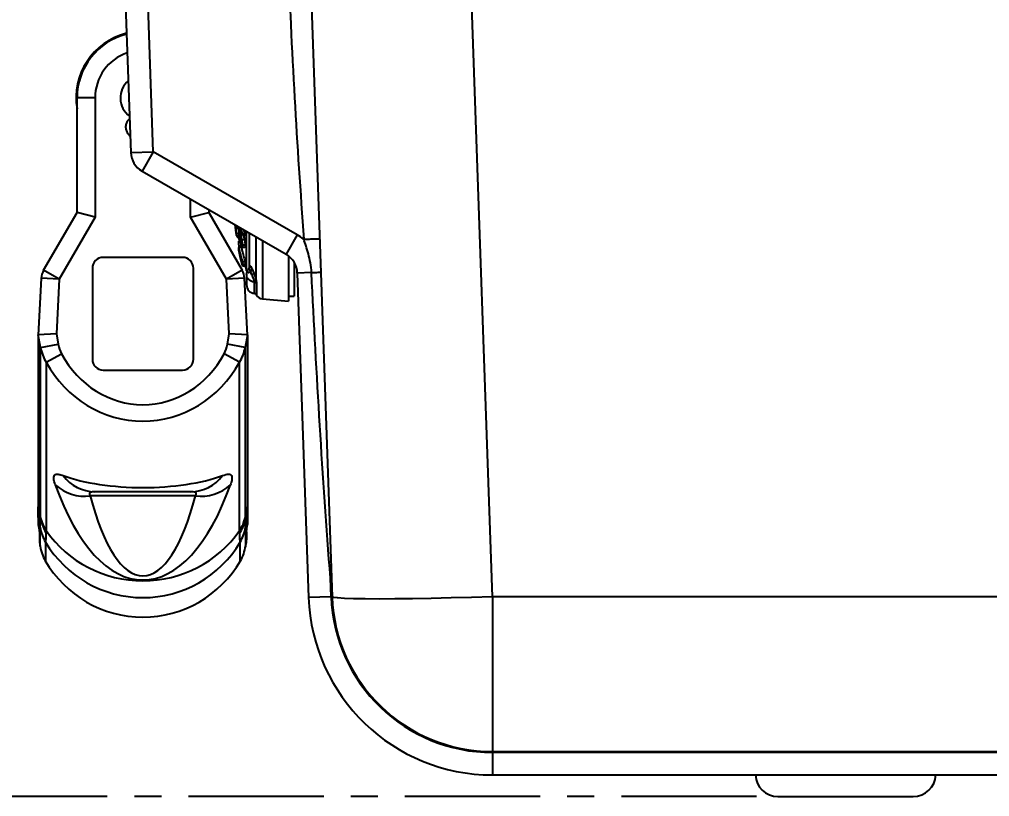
# Model space of a CAD drawing. Header units: millimetres. Extents: x 12 to 854, y 4 to 555.
# Drawn here: x 381.68 to 427.22, y 232.83 to 269.33 of the extents above; entities that cross this region are included whole.
import ezdxf

# ---------------------------------------------------------------- set-up
doc = ezdxf.new("R2010")
doc.units = ezdxf.units.MM
doc.linetypes.add('CENTER', pattern=[10.16, 6.35, -1.27, 1.27, -1.27])
doc.layers.add('DEFAULT_1', color=7, linetype='CENTER')
doc.styles.add('SLDTEXTSTYLE2', font='TXT', dxfattribs={"width": 0.75})
doc.dimstyles.new('SLDDIMSTYLE3', dxfattribs={"dimtxt": 6.614583, "dimasz": 3.556, "dimexe": 0, "dimexo": 0.0625, "dimgap": 1.653646, "dimtad": 0, "dimtih": 1, "dimtoh": 1, "dimdec": 0, "dimlfac": 3, "dimrnd": 1e-09, "dimzin": 12, "dimdsep": 46, "dimtxsty": 'SLDTEXTSTYLE2', "dimblk1": 'CLOSED', "dimblk2": 'CLOSED', "dimsah": 1, "dimcen": 0.09, "dimadec": 0, "dimazin": 3, "dimtfac": 1, "dimtdec": 0, "dimtofl": 0, "dimtmove": 0, "dimatfit": 3, "dimldrblk": 'CLOSED', "dimfxl": 1, "dimfrac": 2, "dimtolj": 1, "dimtzin": 12, "dimarcsym": 0})

# ---------------------------------------------------------------- blocks, each defined once
blk = doc.blocks.new('_Closed')
at = {"color": 0, "linetype": 'ByBlock', "lineweight": -2}
for p, q in [((-1, 0.166667), (0, 0)), ((-1, 0.166667), (-1, -0.166667)), ((0, 0), (-1, -0.166667)), ((0, 0), (-1, 0))]:
    blk.add_line(p, q, dxfattribs=at)
blk = doc.blocks.new('_D_1')
at = {"layer": 'DEFAULT_1'}
for p, q in [((402.149, 296.592), (345.88, 296.592)), ((346.88, 296.592), (346.88, 276.771)), ((340.773, 266.611), (338.761, 266.611)), ((338.761, 266.611), (338.761, 256.101)), ((352.986, 266.611), (354.998, 266.611)), ((354.998, 266.611), (354.998, 256.101)), ((338.761, 256.101), (340.773, 256.101)), ((354.998, 256.101), (352.986, 256.101)), ((346.88, 232.829), (346.88, 254.76)), ((416.289, 232.829), (345.88, 232.829))]:
    blk.add_line(p, q, dxfattribs=at)
at = {"layer": 'DEFAULT_1', "xscale": 3.556, "yscale": 3.556}
for p, rotation in [((346.88, 296.592), 90), ((346.88, 232.829), 270)]:
    blk.add_blockref('_Closed', p, dxfattribs=dict(at, rotation=rotation))
at = {"layer": 'DEFAULT_1', "char_height": 6.6146, "attachment_point": 1, "style": 'SLDTEXTSTYLE2'}
for s, insert in [('191', (339.548, 276.479)), ('7.5', (340.773, 264.627))]:
    blk.add_mtext(s, dxfattribs=dict(at, insert=insert))

msp = doc.modelspace()

# ---------------------------------------------------------------- linework, layer by layer
at = {"color": 7, "linetype": 'Continuous', "lineweight": 25}
for p, q in [((386.451, 276.229), (386.911, 263.083)), ((387.968, 263.12), (387.547, 275.18)), ((403.891, 242.218), (402.868, 271.498)), ((395.341, 271.399), (396.36, 242.218)), ((385.235, 265.646), (384.388, 265.646)), ((384.388, 260.27), (384.388, 265.646)), ((385.235, 265.646), (385.235, 260.043)), ((386.8, 263.939), (386.884, 263.846)), ((386.911, 263.083), (387.968, 263.12)), ((387.968, 263.12), (387.439, 262.203)), ((394.728, 259.217), (387.968, 263.12)), ((387.439, 262.203), (394.199, 258.3)), ((382.82, 257.554), (384.388, 260.27)), ((385.235, 260.043), (383.553, 257.131)), ((385.235, 260.043), (384.388, 260.27)), ((389.722, 260.043), (390.569, 260.27)), ((391.403, 257.131), (389.722, 260.043)), ((390.569, 260.396), (390.569, 260.27)), ((390.569, 260.27), (392.136, 257.554)), ((391.978, 259.55), (392.01, 259.348)), ((391.979, 259.582), (391.979, 259.548)), ((392.089, 259.342), (391.991, 259.342)), ((392.038, 259.188), (391.993, 259.188)), ((392.126, 259.256), (392.039, 259.256)), ((392.287, 259.255), (392.155, 259.255)), ((392.291, 259.184), (392.158, 259.184)), ((392.35, 257.524), (392.35, 259.368)), ((392.463, 259.303), (392.463, 257.603)), ((394.728, 259.217), (394.199, 258.3)), ((392.041, 258.86), (391.963, 258.86)), ((392.031, 258.903), (391.972, 258.903)), ((392.116, 258.907), (392.041, 258.907)), ((392.124, 258.854), (392.042, 258.854)), ((392.07, 258.875), (392.07, 258.615)), ((392.131, 258.74), (392.1, 258.74)), ((392.25, 258.977), (392.119, 258.977)), ((392.285, 258.726), (392.153, 258.726)), ((392.07, 258.624), (391.965, 258.624)), ((392.103, 258.615), (391.972, 258.615)), ((392.002, 258.468), (391.975, 258.468)), ((392.003, 258.461), (391.977, 258.461)), ((391.982, 258.426), (391.978, 258.426)), ((392.011, 258.301), (392.007, 258.301)), ((392.138, 258.631), (392.269, 258.631)), ((394.319, 258.22), (394.319, 256.101)), ((389.341, 258.153), (385.616, 258.153)), ((392.039, 258.185), (392.036, 258.185)), ((392.072, 258.052), (392.069, 258.052)), ((392.107, 257.91), (392.114, 257.886)), ((392.109, 257.91), (392.107, 257.91)), ((392.278, 257.954), (392.146, 257.954)), ((392.28, 257.777), (392.148, 257.777)), ((392.293, 257.827), (392.161, 257.827)), ((392.164, 257.792), (392.296, 257.792)), ((394.573, 257.935), (394.573, 256.333)), ((383.553, 257.131), (382.82, 257.554)), ((385.108, 257.645), (385.108, 253.369)), ((389.849, 253.369), (389.849, 257.645)), ((392.136, 257.554), (391.403, 257.131)), ((392.149, 257.757), (392.149, 257.756)), ((392.281, 257.757), (392.149, 257.757)), ((392.149, 257.755), (392.281, 257.755)), ((392.343, 257.36), (392.343, 256.874)), ((392.35, 257.524), (392.463, 257.415)), ((392.591, 257.339), (392.525, 257.496)), ((392.608, 257.595), (392.683, 257.416)), ((395.395, 257.444), (394.728, 257.421)), ((394.728, 257.421), (395.26, 242.18)), ((382.708, 257.175), (382.568, 254.504)), ((382.708, 257.175), (382.708, 257.175)), ((383.553, 257.131), (383.419, 254.568)), ((391.537, 254.568), (391.403, 257.131)), ((392.248, 257.175), (392.249, 257.175)), ((392.389, 254.504), (392.249, 257.175)), ((393.088, 256.209), (394.319, 256.101)), ((394.319, 256.333), (394.573, 256.333)), ((382.568, 254.495), (382.568, 246.439)), ((383.419, 254.568), (382.571, 254.516)), ((382.675, 253.927), (382.571, 254.516)), ((383.419, 254.568), (383.506, 254.074)), ((391.45, 254.074), (391.537, 254.568)), ((392.385, 254.516), (391.537, 254.568)), ((392.385, 254.516), (392.281, 253.927)), ((392.389, 254.495), (392.389, 246.439)), ((382.675, 253.927), (383.506, 254.074)), ((382.675, 245.938), (382.675, 253.927)), ((392.281, 253.927), (391.45, 254.074)), ((392.281, 253.927), (392.281, 245.938)), ((382.936, 253.23), (383.663, 253.623)), ((382.936, 253.23), (382.936, 245.321)), ((392.02, 253.23), (391.294, 253.623)), ((392.02, 245.321), (392.02, 253.23)), ((385.616, 252.861), (389.341, 252.861)), ((389.946, 246.95), (385.011, 246.95)), ((389.726, 247.146), (385.231, 247.146)), ((382.674, 245.835), (382.568, 246.439)), ((392.283, 245.835), (392.389, 246.439)), ((382.655, 245.479), (382.568, 245.973)), ((382.568, 245.973), (382.568, 245.604)), ((382.674, 245.835), (382.675, 245.938)), ((392.281, 245.938), (392.283, 245.835)), ((392.302, 245.479), (392.389, 245.973)), ((392.389, 245.973), (392.389, 245.604)), ((382.674, 245.835), (382.674, 245.835)), ((382.933, 245.199), (382.674, 245.835)), ((382.936, 245.321), (382.933, 245.199)), ((392.024, 245.199), (392.02, 245.321)), ((392.336, 245.268), (392.336, 244.897)), ((382.62, 244.774), (382.655, 244.575)), ((382.913, 244.783), (382.913, 244.78)), ((392.044, 244.78), (392.043, 244.783)), ((392.301, 244.575), (392.336, 244.774)), ((396.318, 242.217), (396.287, 243.088)), ((396.318, 242.217), (395.26, 242.18)), ((498.421, 242.218), (403.891, 242.218)), ((403.891, 242.218), (403.891, 234.946)), ((403.891, 234.946), (498.421, 234.946)), ((498.421, 234.904), (403.891, 234.904)), ((403.891, 234.904), (403.891, 233.845)), ((403.891, 233.845), (498.421, 233.845)), ((417.289, 232.829), (423.639, 232.829))]:
    msp.add_line(p, q, dxfattribs=at)
at = {"color": 8, "linetype": 'Continuous', "lineweight": 25}
for p, q in [((389.722, 260.043), (389.722, 260.885)), ((391.797, 259.687), (391.797, 259.679)), ((391.87, 259.189), (391.87, 259.645)), ((391.984, 259.481), (391.984, 259.296)), ((392.464, 259.302), (392.464, 257.593)), ((392.073, 258.854), (392.073, 258.615)), ((392.802, 257.049), (392.802, 259.107)), ((393.088, 258.942), (393.088, 256.209)), ((392.081, 258.161), (392.07, 258.161)), ((392.487, 257.659), (392.487, 257.732)), ((383.553, 257.131), (382.708, 257.175)), ((392.249, 257.175), (391.403, 257.131)), ((392.72, 256.453), (392.72, 256.99)), ((392.818, 256.931), (392.818, 256.387))]:
    msp.add_line(p, q, dxfattribs=at)
at = {"color": 7, "linetype": 'Continuous', "lineweight": 25, "flags": 128}
for points in [[(391.795, 259.688), (391.795, 259.688), (391.797, 259.679)], [(396.287, 243.088), (396.328, 242.601), (396.36, 242.218)], [(403.891, 242.218), (402.908, 242.186), (401.943, 242.159), (401.011, 242.138), (400.128, 242.122), (399.309, 242.113), (398.569, 242.11), (397.919, 242.113), (397.372, 242.122), (396.936, 242.138), (396.618, 242.159), (396.425, 242.186), (396.36, 242.218)]]:
    msp.add_lwpolyline(points, dxfattribs=at)
at = {"color": 8, "linetype": 'Continuous', "lineweight": 25, "flags": 128}
msp.add_lwpolyline([(382.654, 244.597), (382.654, 244.608), (382.654, 244.762), (382.654, 245.052), (382.655, 245.479), (382.655, 245.479), (382.655, 245.479)], dxfattribs=at)
at = {"color": 7, "linetype": 'Continuous', "lineweight": 25}
for centre, radius, start, end in [((387.478, 265.646), 3.133, 104.102, 189.43), ((387.478, 265.646), 3.09, 104.2704, 180), ((387.478, 265.646), 1.058, 130.358, 233.642), ((387.968, 263.12), 1.058, 182, 240), ((405.062, 261.413), 13.378, 187.4457, 189.5667), ((391.995, 259.21), 0.127, 189.5667, 265), ((391.943, 259.537), 0.0369, 16.3808, 76.9869), ((405.137, 261.413), 13.289, 188.0667, 188.9623), ((397.626, 261.691), 6.015, 200.6276, 204.632), ((397.653, 261.763), 6.044, 201.4415, 204.524), ((402.408, 259.765), 10.266, 182.8478, 183.2432), ((397.775, 261.784), 6.043, 202.6642, 204.7415), ((402.435, 259.765), 10.161, 182.8772, 183.2767), ((393.67, 257.384), 2.117, 50.0762, 60), ((398.023, 259.026), 5.983, 181.1368, 181.6465), ((400.894, 259.51), 8.828, 185.0065, 185.4274), ((393.224, 258.629), 1.259, 180.2107, 187.3097), ((404.189, 261.478), 12.547, 193.1895, 196.3079), ((394.683, 258.799), 2.717, 183.8964, 184.6532), ((404.178, 261.455), 12.537, 193.2599, 194.5352), ((392.042, 258.446), 0.0671, 166.9599, 171.7747), ((404.847, 261.32), 13.186, 192.5446, 193.9157), ((404.848, 261.31), 13.183, 192.4782, 195.545), ((402.162, 260.713), 10.437, 192.6562, 193.3573), ((394.753, 258.556), 2.722, 185.2162, 186.862), ((394.769, 258.487), 2.719, 185.3769, 186.8862), ((404.195, 261.459), 12.555, 194.895, 196.0172), ((404.199, 261.478), 12.43, 193.3174, 196.4672), ((393.67, 257.384), 1.058, 2, 60), ((385.616, 257.645), 0.508, 90, 180), ((389.341, 257.645), 0.508, 0, 90), ((405.062, 261.413), 13.421, 193.8559, 194.0538), ((392.111, 258.144), 0.0634, 175.6188, 182.73), ((405.062, 261.413), 13.421, 194.1793, 194.5499), ((392.132, 258.066), 0.0642, 176.68, 192.5003), ((404.851, 261.321), 13.19, 194.2694, 195.255), ((392.19, 257.85), 0.0646, 179.5126, 194.0536), ((394.827, 258.273), 2.714, 185.8775, 187.6643), ((405.062, 261.413), 13.421, 195.4661, 195.8096), ((394.843, 258.203), 2.708, 185.2769, 187.9949), ((392.211, 257.772), 0.0638, 175.4725, 193.3361), ((394.948, 258.204), 2.681, 185.3311, 188.0767), ((392.343, 257.772), 0.0632, 175.4272, 193.472), ((383.551, 257.132), 0.844, 150.0017, 177.0685), ((391.405, 257.132), 0.844, 2.9315, 29.9983), ((405.062, 261.413), 13.294, 195.9648, 197.0111), ((392.391, 257.696), 0.102, 359.3178, 20.4265), ((392.483, 257.615), 0.127, 289.1952, 350.6436), ((392.55, 257.483), 0.149, 285.9142, 333.4827), ((392.767, 256.874), 0.423, 180, 263.6643), ((392.724, 256.967), 0.113, 46.4674, 101.2957), ((392.71, 256.863), 0.128, 32.2313, 85.4279), ((392.706, 256.327), 0.127, 28.0338, 83.6643), ((393.117, 256.546), 0.339, 208.0338, 265), ((385.616, 253.369), 0.508, 180, 270), ((389.341, 253.369), 0.508, 270, 0), ((385.251, 249.041), 1.895, 216.7206, 269.3869), ((389.705, 249.041), 1.895, 270.6131, 323.2794), ((384.766, 249.047), 2.112, 228.5045, 276.672), ((390.191, 249.047), 2.112, 263.328, 311.4955), ((384.448, 246.323), 1.814, 192.275, 213.5415), ((390.508, 246.323), 1.814, 326.4585, 347.725), ((384.728, 245.851), 2.106, 190.0797, 210.4594), ((384.727, 245.847), 2.104, 190.0757, 210.4685), ((390.41, 246.227), 1.913, 327.48, 348.1674), ((390.228, 245.851), 2.106, 329.5402, 349.9205), ((390.23, 245.847), 2.104, 329.5315, 349.9243), ((387.478, 248.517), 5.554, 215.1361, 324.8639), ((384.739, 244.949), 2.117, 189.5747, 209.6882), ((387.478, 247.476), 5.3, 210.534, 329.4662), ((390.218, 244.949), 2.117, 330.3063, 350.4346), ((387.478, 246.554), 5.292, 210.0906, 329.907), ((403.891, 242.481), 8.636, 182, 270), ((403.891, 242.481), 7.578, 182, 270), ((403.891, 242.481), 7.535, 182, 270), ((417.289, 233.888), 1.058, 182.2924, 270), ((423.639, 233.888), 1.058, 270, 357.7076)]:
    msp.add_arc(centre, radius, start, end, dxfattribs=at)
at = {"color": 8, "linetype": 'Continuous', "lineweight": 25}
msp.add_arc((387.478, 265.646), 2.244, 109.021, 180, dxfattribs=at)
at = {"color": 7, "linetype": 'Continuous', "lineweight": 25}
for centre, major_axis, ratio, start_param, end_param in [((383.222, 250.807), (-0.651, 3.709), 0.018208, 6.281132, 6.386601), ((391.735, 250.807), (0.651, 3.709), 0.018208, 6.179769, 6.285239), ((384.753, 254.342), (0, 2.169), 0.976038, 1.763588, 2.109524), ((384.753, 254.342), (0, 1.401), 0.906308, 1.763588, 2.109524), ((390.204, 254.342), (0, 1.401), 0.906308, 4.173661, 4.519597), ((390.204, 254.342), (0, 2.169), 0.976038, 4.173661, 4.519597), ((387.478, 256.139), (0, 5.672), 0.932969, 2.109524, 4.173661), ((387.478, 256.139), (0, 4.905), 0.906308, 2.109524, 4.173661), ((387.478, 249.263), (5.292, 0), 0.362523, 3.925891, 5.498887), ((387.478, 255.04), (0, 12.036), 0.439666, 2.251553, 4.031632), ((387.478, 253.317), (0, 10.117), 0.313819, 2.251553, 4.031632)]:
    msp.add_ellipse(centre, major_axis=major_axis, ratio=ratio, start_param=start_param, end_param=end_param, dxfattribs=at)
at = {"color": 8, "linetype": 'Continuous', "lineweight": 25}
for points, knots in [([(394.266, 272.503), (394.367, 270.219), (394.565, 265.717), (394.876, 261.221), (395.028, 259.007)], [0, 0, 0, 0, 0.507446, 1, 1, 1, 1]), ([(392.72, 256.99), (392.701, 256.993), (392.635, 257.002), (392.528, 257.045), (392.423, 257.132), (392.355, 257.242), (392.348, 257.323), (392.345, 257.361)], [0, 0, 0, 0, 0.0951269, 0.3262072, 0.5573146, 0.7884755, 1, 1, 1, 1]), ([(392.525, 257.496), (392.515, 257.529), (392.498, 257.584), (392.478, 257.632), (392.466, 257.648), (392.464, 257.64), (392.464, 257.639)], [0, 0, 0, 0, 0.4025345, 0.6767793, 0.9524916, 1, 1, 1, 1]), ([(392.302, 245.479), (392.302, 245.479), (392.302, 245.299), (392.302, 244.994), (392.302, 244.706), (392.302, 244.577), (392.302, 244.593), (392.302, 244.597)], [0, 0, 0, 0, 0.000001, 0.299004, 0.598008, 0.897203, 1, 1, 1, 1]), ([(382.913, 244.78), (382.913, 244.528), (382.912, 244.087), (382.912, 243.871), (382.912, 243.9), (382.912, 243.908)], [0, 0, 0, 0, 0.49701, 0.871997, 1, 1, 1, 1]), ([(392.044, 243.908), (392.044, 243.908), (392.044, 243.907), (392.044, 244.181), (392.044, 244.58), (392.044, 244.78)], [0, 0, 0, 0, 0.246985, 0.623492, 1, 1, 1, 1])]:
    msp.add_open_spline(points, degree=3, knots=knots, dxfattribs=at)
at = {"color": 7, "linetype": 'Continuous', "lineweight": 25}
for points, knots in [([(386.826, 264.646), (386.788, 264.603), (386.713, 264.516), (386.664, 264.347), (386.67, 264.174), (386.723, 264.034), (386.779, 263.964), (386.8, 263.939)], [0, 0, 0, 0, 0.218922, 0.437845, 0.656768, 0.875694, 1, 1, 1, 1]), ([(391.984, 259.481), (391.972, 259.501), (391.954, 259.531), (391.952, 259.562), (391.952, 259.573)], [0, 0, 0, 0, 0.651575, 1, 1, 1, 1]), ([(391.975, 259.244), (391.974, 259.27), (391.974, 259.315), (391.984, 259.344), (391.997, 259.343), (392.016, 259.314), (392.031, 259.277), (392.039, 259.256)], [0, 0, 0, 0, 0.246985, 0.421312, 0.595705, 0.768058, 1, 1, 1, 1]), ([(392.042, 258.854), (392.029, 258.907), (392.007, 258.99), (391.985, 259.116), (391.977, 259.194), (391.975, 259.232), (391.975, 259.244)], [0, 0, 0, 0, 0.416384, 0.654693, 0.89356, 1, 1, 1, 1]), ([(392.04, 259.198), (392.032, 259.216), (392.02, 259.246), (392.006, 259.263), (391.997, 259.256), (391.992, 259.23), (391.992, 259.202), (391.993, 259.188)], [0, 0, 0, 0, 0.278042, 0.460964, 0.644552, 0.822375, 1, 1, 1, 1]), ([(391.993, 259.188), (391.994, 259.168), (391.996, 259.128), (392.007, 259.054), (392.022, 258.977), (392.035, 258.932), (392.041, 258.907)], [0, 0, 0, 0, 0.241315, 0.483694, 0.726435, 1, 1, 1, 1]), ([(392.039, 259.256), (392.053, 259.218), (392.073, 259.16), (392.1, 259.06), (392.112, 259.005), (392.119, 258.977)], [0, 0, 0, 0, 0.492608, 0.740954, 1, 1, 1, 1]), ([(392.097, 259.002), (392.088, 259.039), (392.074, 259.094), (392.055, 259.157), (392.045, 259.184), (392.04, 259.198)], [0, 0, 0, 0, 0.492811, 0.743684, 1, 1, 1, 1]), ([(392.194, 259.184), (392.2, 259.168), (392.213, 259.132), (392.232, 259.06), (392.244, 259.005), (392.25, 258.977)], [0, 0, 0, 0, 0.284464, 0.634687, 1, 1, 1, 1]), ([(391.972, 258.901), (391.97, 258.9), (391.964, 258.896), (391.963, 258.872), (391.963, 258.86)], [0, 0, 0, 0, 0.493218, 1, 1, 1, 1]), ([(391.963, 258.86), (391.964, 258.835), (391.965, 258.799), (391.975, 258.73), (391.984, 258.676), (391.992, 258.642), (391.996, 258.624)], [0, 0, 0, 0, 0.445096, 0.649063, 0.816543, 1, 1, 1, 1]), ([(392.131, 258.778), (392.13, 258.801), (392.127, 258.847), (392.114, 258.928), (392.102, 258.979), (392.097, 259.002)], [0, 0, 0, 0, 0.350018, 0.703097, 1, 1, 1, 1]), ([(392.1, 258.74), (392.106, 258.73), (392.116, 258.714), (392.127, 258.716), (392.132, 258.736), (392.131, 258.763), (392.131, 258.778)], [0, 0, 0, 0, 0.3350336, 0.540957, 0.7475646, 1, 1, 1, 1]), ([(392.129, 258.636), (392.123, 258.643), (392.116, 258.653), (392.108, 258.67), (392.106, 258.675)], [0, 0, 0, 0, 0.733594, 1, 1, 1, 1]), ([(392.119, 258.977), (392.123, 258.955), (392.134, 258.899), (392.148, 258.808), (392.151, 258.753), (392.153, 258.726)], [0, 0, 0, 0, 0.249698, 0.634928, 1, 1, 1, 1]), ([(392.153, 258.726), (392.153, 258.699), (392.154, 258.655), (392.146, 258.63), (392.139, 258.633), (392.138, 258.634)], [0, 0, 0, 0, 0.535235, 0.875316, 1, 1, 1, 1]), ([(392.25, 258.977), (392.255, 258.955), (392.266, 258.899), (392.28, 258.808), (392.283, 258.753), (392.285, 258.726)], [0, 0, 0, 0, 0.24965, 0.634868, 1, 1, 1, 1]), ([(392.285, 258.726), (392.285, 258.699), (392.286, 258.655), (392.278, 258.63), (392.271, 258.633), (392.269, 258.634)], [0, 0, 0, 0, 0.535195, 0.875191, 1, 1, 1, 1]), ([(395.028, 259.007), (395.116, 259.01), (395.211, 259.013), (395.394, 259.02), (395.482, 259.023), (395.627, 259.028), (395.684, 259.03), (395.757, 259.033), (395.773, 259.033), (395.773, 259.033)], [0, 0, 0, 0, 0.25, 0.25, 0.5, 0.5, 0.75, 0.75, 1, 1, 1, 1]), ([(395.395, 257.444), (395.387, 257.598), (395.37, 257.752), (395.318, 258.047), (395.285, 258.187), (395.177, 258.581), (395.097, 258.806), (395.028, 259.007)], [0, 0, 0, 0, 0.25, 0.25, 0.5, 0.5, 1, 1, 1, 1]), ([(392.007, 258.301), (392.012, 258.281), (392.019, 258.251), (392.029, 258.212), (392.033, 258.194), (392.036, 258.185)], [0, 0, 0, 0, 0.497801, 0.748434, 1, 1, 1, 1]), ([(392.062, 258.157), (392.06, 258.17), (392.056, 258.191), (392.052, 258.214), (392.051, 258.225), (392.05, 258.23)], [0, 0, 0, 0, 0.496962, 0.748044, 1, 1, 1, 1]), ([(392.036, 258.185), (392.039, 258.172), (392.045, 258.148), (392.048, 258.138), (392.048, 258.14), (392.048, 258.141)], [0, 0, 0, 0, 0.3781889, 0.6680348, 1, 1, 1, 1]), ([(392.13, 257.885), (392.121, 257.918), (392.103, 257.978), (392.08, 258.069), (392.068, 258.126), (392.063, 258.15), (392.062, 258.157)], [0, 0, 0, 0, 0.347325, 0.644763, 0.902143, 1, 1, 1, 1]), ([(392.069, 258.052), (392.071, 258.046), (392.073, 258.037), (392.083, 258.001), (392.093, 257.963), (392.102, 257.931), (392.106, 257.913), (392.107, 257.91)], [0, 0, 0, 0, 0.361459, 0.562322, 0.764035, 0.955201, 1, 1, 1, 1]), ([(392.07, 258.161), (392.072, 258.144), (392.075, 258.119), (392.086, 258.066), (392.098, 258.016), (392.111, 257.966), (392.119, 257.937), (392.123, 257.924)], [0, 0, 0, 0, 0.339836, 0.51522, 0.691408, 0.857637, 1, 1, 1, 1]), ([(392.123, 257.924), (392.126, 257.914), (392.131, 257.897), (392.137, 257.881), (392.14, 257.874), (392.142, 257.876), (392.14, 257.893), (392.138, 257.906), (392.138, 257.911)], [0, 0, 0, 0, 0.1771865, 0.2979148, 0.4187922, 0.5388941, 0.8464109, 1, 1, 1, 1]), ([(392.125, 257.843), (392.125, 257.842), (392.127, 257.836), (392.127, 257.835), (392.128, 257.834)], [0, 0, 0, 0, 0.225181, 1, 1, 1, 1]), ([(392.159, 257.8), (392.156, 257.808), (392.149, 257.824), (392.139, 257.857), (392.132, 257.879), (392.13, 257.885)], [0, 0, 0, 0, 0.4117947, 0.8346652, 1, 1, 1, 1]), ([(392.161, 257.827), (392.162, 257.817), (392.164, 257.802), (392.165, 257.789), (392.164, 257.792), (392.164, 257.792)], [0, 0, 0, 0, 0.599663, 0.98576, 1, 1, 1, 1]), ([(392.293, 257.827), (392.295, 257.817), (392.297, 257.802), (392.298, 257.789), (392.296, 257.792), (392.296, 257.792)], [0, 0, 0, 0, 0.599655, 0.985512, 1, 1, 1, 1]), ([(392.487, 257.732), (392.489, 257.746), (392.491, 257.774), (392.511, 257.77), (392.542, 257.731), (392.576, 257.667), (392.599, 257.615), (392.608, 257.595)], [0, 0, 0, 0, 0.205574, 0.410977, 0.620907, 0.847176, 1, 1, 1, 1]), ([(392.463, 257.64), (392.462, 257.64), (392.422, 257.612), (392.377, 257.523), (392.337, 257.424), (392.346, 257.369), (392.347, 257.361)], [0, 0, 0, 0, 0.006271, 0.469965, 0.922099, 1, 1, 1, 1]), ([(392.345, 257.361), (392.345, 257.365), (392.341, 257.38), (392.347, 257.394), (392.351, 257.406)], [0, 0, 0, 0, 0.235398, 1, 1, 1, 1]), ([(392.494, 257.697), (392.494, 257.698), (392.494, 257.699), (392.493, 257.692), (392.487, 257.675), (392.477, 257.653), (392.464, 257.644), (392.461, 257.642)], [0, 0, 0, 0, 0.055307, 0.319075, 0.572885, 0.895698, 1, 1, 1, 1]), ([(392.702, 257.078), (392.701, 257.083), (392.693, 257.109), (392.675, 257.163), (392.638, 257.249), (392.608, 257.306), (392.591, 257.339)], [0, 0, 0, 0, 0.062362, 0.319774, 0.595585, 1, 1, 1, 1]), ([(392.683, 257.416), (392.706, 257.358), (392.742, 257.262), (392.782, 257.132), (392.796, 257.072), (392.802, 257.049)], [0, 0, 0, 0, 0.482423, 0.798085, 1, 1, 1, 1]), ([(395.395, 257.444), (395.454, 257.446), (395.513, 257.448), (395.621, 257.452), (395.67, 257.454), (395.749, 257.456), (395.779, 257.457), (395.818, 257.459), (395.828, 257.459), (395.828, 257.459)], [0, 0, 0, 0, 0.25, 0.25, 0.5, 0.5, 0.75, 0.75, 1, 1, 1, 1]), ([(396.287, 243.088), (396.092, 245.479), (395.931, 247.872), (395.641, 252.657), (395.513, 255.05), (395.395, 257.444)], [0, 0, 0, 0, 0.5, 0.5, 1, 1, 1, 1]), ([(392.72, 256.99), (392.719, 257.004), (392.716, 257.027), (392.706, 257.062), (392.702, 257.078)], [0, 0, 0, 0, 0.567652, 1, 1, 1, 1]), ([(392.802, 257.049), (392.808, 257.014), (392.817, 256.969), (392.818, 256.938), (392.818, 256.931)], [0, 0, 0, 0, 0.752088, 1, 1, 1, 1]), ([(383.366, 247.465), (383.333, 247.582), (383.284, 247.753), (383.311, 247.932), (383.4, 247.984), (383.561, 247.966), (383.666, 247.93), (383.732, 247.908)], [0, 0, 0, 0, 0.270136, 0.39522, 0.697853, 0.811968, 1, 1, 1, 1]), ([(391.224, 247.908), (391.321, 247.939), (391.471, 247.987), (391.613, 247.961), (391.668, 247.862), (391.657, 247.68), (391.614, 247.541), (391.59, 247.465)], [0, 0, 0, 0, 0.28454, 0.439342, 0.686514, 0.8297, 1, 1, 1, 1]), ([(385.231, 247.146), (385.192, 247.146), (385.111, 247.144), (385.021, 247.124), (384.97, 247.084), (384.964, 247.024), (384.995, 246.974), (385.011, 246.95)], [0, 0, 0, 0, 0.206198, 0.425104, 0.622038, 0.812034, 1, 1, 1, 1]), ([(389.946, 246.95), (389.96, 246.971), (389.991, 247.019), (389.989, 247.077), (389.943, 247.121), (389.854, 247.144), (389.767, 247.145), (389.726, 247.146)], [0, 0, 0, 0, 0.164334, 0.367653, 0.53791, 0.780475, 1, 1, 1, 1]), ([(382.568, 246.439), (382.568, 246.323), (382.568, 246.091), (382.568, 246.012), (382.568, 245.973)], [0, 0, 0, 0, 0.499979, 1, 1, 1, 1]), ([(382.568, 245.973), (382.568, 246.012), (382.568, 246.091), (382.568, 246.323), (382.568, 246.439)], [0, 0, 0, 0, 0.499979, 1, 1, 1, 1]), ([(382.568, 245.604), (382.576, 245.554), (382.595, 245.437), (382.616, 245.309), (382.619, 245.281), (382.62, 245.268)], [0, 0, 0, 0, 0.276151, 0.638025, 1, 1, 1, 1]), ([(382.655, 245.482), (382.656, 245.498), (382.657, 245.53), (382.662, 245.64), (382.668, 245.754), (382.674, 245.835), (382.674, 245.835)], [0, 0, 0, 0, 0.282663, 0.565319, 0.999989, 1, 1, 1, 1]), ([(382.655, 245.479), (382.655, 245.479), (382.655, 245.48), (382.655, 245.481), (382.655, 245.482)], [0, 0, 0, 0, 0.000429, 1, 1, 1, 1]), ([(392.283, 245.835), (392.283, 245.835), (392.289, 245.741), (392.293, 245.662), (392.296, 245.603), (392.296, 245.603)], [0, 0, 0, 0, 0.0000229, 0.9999771, 1, 1, 1, 1]), ([(392.296, 245.603), (392.296, 245.603), (392.296, 245.603), (392.296, 245.602), (392.296, 245.602), (392.296, 245.602)], [0, 0, 0, 0, 0.00287, 0.99713, 1, 1, 1, 1]), ([(392.296, 245.602), (392.296, 245.602), (392.296, 245.601), (392.296, 245.601), (392.296, 245.601), (392.296, 245.601)], [0, 0, 0, 0, 0.008237, 0.991768, 1, 1, 1, 1]), ([(392.296, 245.601), (392.296, 245.601), (392.299, 245.544), (392.3, 245.513), (392.302, 245.482)], [0, 0, 0, 0, 0.0000235, 1, 1, 1, 1]), ([(392.302, 245.482), (392.302, 245.481), (392.302, 245.48), (392.302, 245.479), (392.302, 245.479)], [0, 0, 0, 0, 0.999569, 1, 1, 1, 1]), ([(392.336, 245.268), (392.338, 245.281), (392.341, 245.309), (392.361, 245.437), (392.38, 245.554), (392.389, 245.604)], [0, 0, 0, 0, 0.361975, 0.723849, 1, 1, 1, 1]), ([(382.62, 245.268), (382.62, 245.124), (382.62, 244.836), (382.62, 244.795), (382.62, 244.774)], [0, 0, 0, 0, 0.499754, 1, 1, 1, 1]), ([(382.933, 245.199), (382.928, 245.098), (382.917, 244.895), (382.914, 244.821), (382.913, 244.783)], [0, 0, 0, 0, 0.49532, 1, 1, 1, 1]), ([(392.043, 244.783), (392.042, 244.82), (392.039, 244.894), (392.029, 245.097), (392.024, 245.199)], [0, 0, 0, 0, 0.4952024, 1, 1, 1, 1]), ([(392.336, 244.774), (392.336, 244.794), (392.336, 244.836), (392.336, 245.124), (392.336, 245.268)], [0, 0, 0, 0, 0.499754, 1, 1, 1, 1])]:
    msp.add_open_spline(points, degree=3, knots=knots, dxfattribs=at)
msp.add_open_spline([(392.389, 246.439), (392.389, 246.323), (392.389, 246.091), (392.389, 246.012), (392.389, 245.973)], degree=3, dxfattribs=at)

# ---------------------------------------------------------------- dimensions: what is measured, and where the dimension line sits
at = {"layer": 'DEFAULT_1'}
dim = msp.add_linear_dim(base=(346.88, 232.829), p1=(403.149, 296.592), p2=(417.289, 232.829), angle=90, dimstyle='SLDDIMSTYLE3', dxfattribs=at)
dim.commit()
dim.dimension.update_dxf_attribs({"geometry": '_D_1', "text_midpoint": (346.88, 265.765), "dimtype": 160})

doc.saveas('drawing.dxf')
